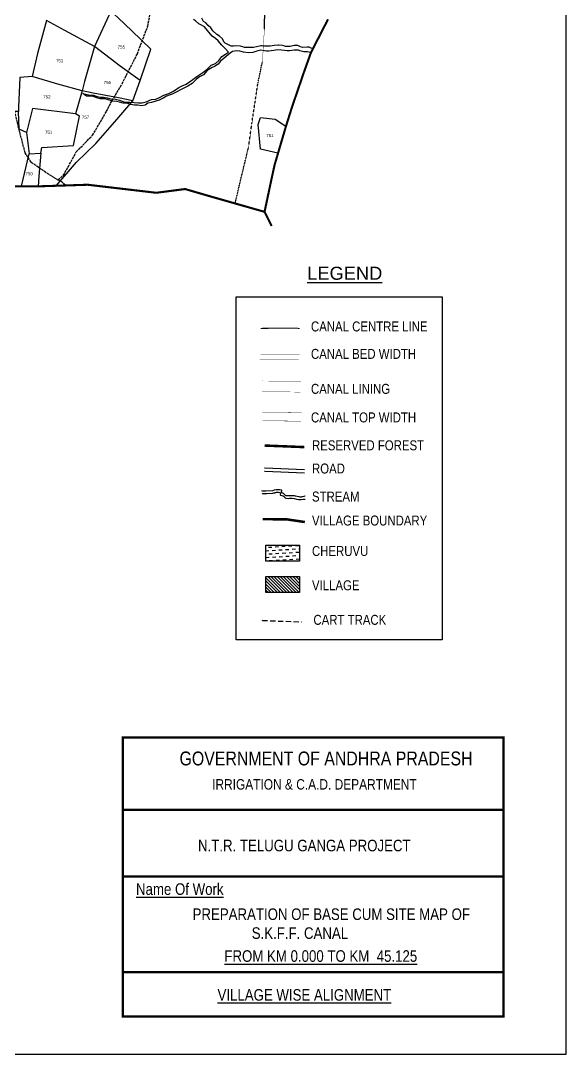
# Model space of a CAD drawing. Header units: inches. Extents: x 339104 to 349025, y 1581789 to 1595836.
# Drawn here: x 346409 to 349025, y 1581789 to 1586744 of the extents above; entities that cross this region are included whole.
import ezdxf
from ezdxf.enums import TextEntityAlignment as Align

# ---------------------------------------------------------------- set-up
doc = ezdxf.new("R2010")
doc.units = ezdxf.units.IN
doc.header["$MEASUREMENT"] = 0
for name, pattern in [('ACAD_ISO02W100', [15, 12, -3]), ('ACAD_ISO03W100', [30, 12, -18]), ('ACAD_ISO07W100', [3, 0, -3]), ('BORDER', [1.75, 0.5, -0.25, 0.5, -0.25, 0, -0.25]), ('DASHED', [0.75, 0.5, -0.25])]:
    doc.linetypes.add(name, pattern=pattern)
for name, color, linetype in [('C LINE COO', 6, 'Continuous'), ('canal bed with', 5, 'Continuous'), ('CARTTRACK', 30, 'ACAD_ISO02W100'), ('FRAME 025', 7, 'Continuous'), ('laying', 4, 'Continuous'), ('NALA', 4, 'Continuous'), ('STREAM', 4, 'Continuous'), ('SURVEY_BND', 7, 'Continuous'), ('SURVEY_NO', 7, 'Continuous'), ('TABLE', 7, 'Continuous'), ('Tank', 17, 'Continuous'), ('TITLEBLOCK', 7, 'Continuous'), ('Top of bound', 1, 'Continuous'), ('VILLAGE_AREA', 1, 'Continuous')]:
    doc.layers.add(name, color=color, linetype=linetype)
for name, color, linetype, lineweight in [('FOOTPATH', 150, 'ACAD_ISO07W100', 30), ('ROAD', 1, 'Continuous', 25), ('VILL_BOUNDARY', 6, 'BORDER', 30)]:
    doc.layers.add(name, color=color, linetype=linetype, lineweight=lineweight)
doc.styles.add('A', font='arial.ttf')
doc.styles.add('ARIALN', font='ARIALN.TTF')
doc.styles.get("Standard").update_dxf_attribs({"font": 'arial.ttf'})

msp = doc.modelspace()

# ---------------------------------------------------------------- hatches: boundary and pattern name
at = {"layer": 'Tank'}
h = msp.add_hatch(dxfattribs=at)
h.set_pattern_fill('DASH', color=4, scale=129.016219, angle=3.5405, style=0)
h.set_pattern_definition([(3.5405362, (-2981679.033, -11941929.767), (15.100326982, 17.092166285), [16.127027365, -16.127027365])])
h.paths.add_polyline_path([(347746.4, 1584152.8), (347746.4, 1584229.9), (347585.2, 1584229.9), (347585.2, 1584152.8)])
at = {"layer": 'VILLAGE_AREA'}
h = msp.add_hatch(dxfattribs=at)
h.set_pattern_fill('ANSI31', color=256, scale=84.8934, angle=89.8223, style=0)
h.set_pattern_definition([(134.8222507, (-58174.231, -321705.076), (-7.52682971, -7.480272866), [])])
h.paths.add_polyline_path([(347585.2, 1584079.7), (347585.2, 1584002.7), (347746.4, 1584002.7), (347746.4, 1584079.7)])

# ---------------------------------------------------------------- linework, layer by layer
at = {"color": 3, "const_width": 12}
msp.add_lwpolyline([(347578.4, 1584707.1), (347578.9, 1584707), (347769.4, 1584699.5)], dxfattribs=at)
at = {"layer": 'C LINE COO', "color": 0}
msp.add_lwpolyline([(339104, 1595835.5), (339104, 1581788.9), (349025.1, 1581788.9), (349025.1, 1595835.5), (339104, 1595835.5)], dxfattribs=at)
msp.add_lwpolyline([(347441.7, 1585419.5), (348430, 1585419.5), (348430, 1583775.5), (347441.7, 1583775.5)], close=True, dxfattribs=at)
at = {"layer": 'C LINE COO', "const_width": 4.81}
msp.add_lwpolyline([(347746.3, 1585268.7), (347732.5, 1585268.9), (347560, 1585268.8)], dxfattribs=at)
msp.add_lwpolyline([(347746.3, 1585268.7), (347732.5, 1585268.9), (347560, 1585268.8)], dxfattribs=at)
at = {"layer": 'canal bed with', "color": 5, "const_width": 1.73}
for points in [[(347747.1, 1585143.7), (347730.5, 1585143.9), (347560.2, 1585143.8)], [(347747.1, 1585143.7), (347730.5, 1585143.9), (347560.2, 1585143.8)], [(347741.2, 1585120.4), (347730.3, 1585120.5), (347556.7, 1585120.4), (347555.5, 1585120.5)], [(347741.2, 1585120.4), (347730.3, 1585120.5), (347556.7, 1585120.4), (347555.5, 1585120.5)]]:
    msp.add_lwpolyline(points, dxfattribs=at)
at = {"layer": 'CARTTRACK'}
for points in [[(346588, 1585980.4), (346614.4, 1586002.6), (346675.6, 1586114.1), (346753.6, 1586194.4), (346820.9, 1586309.1), (346840.4, 1586347.9), (346895.1, 1586441.1), (346968.5, 1586584.6), (347018, 1586716.1), (347044.5, 1586853.1)], [(346625.7, 1585953.7), (346609.7, 1585967.9), (346543.7, 1586006), (346459.1, 1586064.6), (346430.9, 1586109.5), (346404, 1586212.4), (346378.6, 1586317.2), (346347.9, 1586421.3), (346296, 1586569.5), (346280.6, 1586630.3), (346265.2, 1586671.5), (346275.7, 1586766.5)]]:
    msp.add_lwpolyline(points, dxfattribs=at)
at = {"layer": 'FOOTPATH', "ltscale": 0.0001}
msp.add_lwpolyline([(347437.5, 1585867.3), (347458, 1585955.2), (347502.1, 1586138.7), (347517.5, 1586249.8), (347545.7, 1586437.7), (347568.4, 1586549.1), (347577.5, 1586702.9), (347583.5, 1586915.2), (347576.6, 1587101.1), (347572.5, 1587139), (347495, 1587197.7), (347432.5, 1587240.4), (347359.3, 1587307.5), (347314.9, 1587377.7), (347272.5, 1587435.2), (347235.7, 1587479.6), (347235.3, 1587551), (347218.1, 1587650.6)], dxfattribs=at)
at = {"layer": 'FRAME 025', "lineweight": -3}
msp.add_lwpolyline([(347585.2, 1584229.9), (347746.4, 1584229.9), (347746.4, 1584152.8), (347585.2, 1584152.8)], close=True, dxfattribs=at)
at = {"layer": 'FRAME 025', "lineweight": -3, "const_width": 11.1}
msp.add_lwpolyline([(346899.3, 1583307.6), (348723.8, 1583307.6), (348723.8, 1581970.1), (346899.3, 1581970.1)], close=True, dxfattribs=at)
for points in [[(346899.3, 1582960.4), (348723.8, 1582960.4)], [(346899.3, 1582641.2), (348723.8, 1582641.2)], [(346899.3, 1582182), (348723.8, 1582182)]]:
    msp.add_lwpolyline(points, dxfattribs=at)
at = {"layer": 'laying', "const_width": 1.39}
for points in [[(347565.6, 1585016.5), (347696.4, 1585015.5), (347753, 1585014.9)], [(347565.6, 1585016.5), (347696.4, 1585015.5), (347753, 1585014.9)], [(347565.4, 1584964.8), (347707.6, 1584963.7), (347750.1, 1584963.2)], [(347565.4, 1584964.8), (347707.6, 1584963.7), (347750.1, 1584963.2)]]:
    msp.add_lwpolyline(points, dxfattribs=at)
at = {"layer": 'NALA'}
for points in [[(347385.3, 1586563.4), (347367.3, 1586549), (347356.4, 1586535.8), (347337.7, 1586523.4), (347327, 1586519.1), (347304, 1586504.1), (347286.3, 1586484.7), (347266.5, 1586473.6), (347252.2, 1586463.3), (347230.8, 1586442.5), (347210.3, 1586429.6), (347178.6, 1586414.4), (347157.5, 1586402.3), (347138.5, 1586392.7), (347108.5, 1586381.3), (347092.1, 1586371.7), (347072.9, 1586362.2), (347037, 1586351.7), (347018.6, 1586348.1), (347006.4, 1586338.3), (346988.6, 1586335.4), (346970.7, 1586337.8), (346954.1, 1586338.1), (346935.9, 1586341.5), (346923.2, 1586347), (346900.7, 1586347.6), (346883, 1586353.1), (346869.2, 1586356.8), (346849.7, 1586357.4), (346828.7, 1586364.2), (346814.5, 1586369.1), (346791, 1586369), (346774.9, 1586373.7), (346757, 1586380.7), (346737.8, 1586381.6), (346724.8, 1586382.4), (346714.2, 1586388.9), (346707.2, 1586394.9), (346736, 1586388.8), (346758.1, 1586386.2), (346771.8, 1586381), (346790.5, 1586377.5), (346806.6, 1586377.5), (346824, 1586374.1), (346841.9, 1586369.3), (346863, 1586367.2), (346882.2, 1586362.2), (346908.1, 1586353.3), (346932.5, 1586352.7), (346952.5, 1586351.8), (346974.8, 1586349.4), (346990.9, 1586348.9), (347010.7, 1586355), (347037, 1586366.2), (347057.3, 1586366.6), (347075.5, 1586374.6), (347095.3, 1586385.9), (347118.9, 1586393.7), (347142.3, 1586406.3), (347167.9, 1586423.4), (347184, 1586430.9), (347203, 1586438.9), (347234, 1586460.8), (347253, 1586476.6), (347282.7, 1586494.5), (347301.7, 1586510), (347322.1, 1586529.5), (347342.6, 1586538.8), (347359, 1586553), (347373.1, 1586571.3), (347391.5, 1586583.7), (347406.1, 1586593.3), (347389.8, 1586610.6), (347374, 1586625.4), (347356.7, 1586647), (347342.4, 1586657.9), (347327.9, 1586668.9), (347305.4, 1586696.6), (347290.1, 1586713.2), (347273.3, 1586723.4), (347262.7, 1586728.9), (347247.7, 1586742.1), (347238.3, 1586749.2)], [(347810.4, 1586609.5), (347801.7, 1586612.2), (347792.4, 1586616), (347782.6, 1586616), (347761.7, 1586614.4), (347750.4, 1586617.9), (347743.5, 1586621.3), (347737.3, 1586624), (347728.9, 1586624.7), (347720, 1586624.7), (347700.7, 1586619.9), (347687, 1586620.4), (347678.3, 1586620.4), (347671.4, 1586622.2), (347663.7, 1586625.1), (347646.4, 1586626.5), (347643.1, 1586626.3), (347624.4, 1586624.3), (347604.9, 1586620.6), (347577.5, 1586621.8), (347567.5, 1586622.9), (347561.3, 1586623.2), (347553.7, 1586621.4), (347539.8, 1586618.4), (347525.6, 1586615.1), (347512.9, 1586614.7), (347500.5, 1586614.7), (347491.2, 1586614.7), (347482.3, 1586615.7), (347473.5, 1586618.8), (347463, 1586621.7), (347439.5, 1586622.4), (347429.3, 1586622), (347418, 1586620.8), (347405.6, 1586628.1), (347389.6, 1586635.7), (347383.6, 1586642.4), (347376.1, 1586655.7), (347363.1, 1586669.2), (347349.8, 1586677.3), (347330.3, 1586695.2), (347320.1, 1586708.9), (347307.5, 1586720.5), (347296.5, 1586732.5), (347286.1, 1586739.4), (347277, 1586755.3)], [(347800.8, 1586590.6), (347784.2, 1586593.8), (347767.2, 1586593.5), (347747.9, 1586599.2), (347740.8, 1586602.2), (347733.6, 1586602.9), (347720.8, 1586601.7), (347709.2, 1586600.6), (347698.5, 1586598.5), (347686.3, 1586598.5), (347673.2, 1586600.1), (347659.8, 1586602.8), (347642.3, 1586603.1), (347622.3, 1586600.2), (347609.8, 1586598.2), (347597, 1586597.3), (347587.5, 1586597.4), (347578.5, 1586598.3), (347560.7, 1586601.9), (347540.9, 1586597.2), (347521.8, 1586591.6), (347501, 1586589.3), (347478.1, 1586593.2), (347460, 1586597.8), (347443.9, 1586599.3), (347424.5, 1586595.5), (347414.1, 1586587.5), (347385.3, 1586563.4)]]:
    msp.add_lwpolyline(points, dxfattribs=at)
at = {"layer": 'ROAD', "color": 1}
for points in [[(347578.4, 1584600.3), (347579.7, 1584600), (347769.4, 1584592.6)], [(347578.4, 1584584.3), (347578.9, 1584584.2), (347769.4, 1584576.7)]]:
    msp.add_lwpolyline(points, dxfattribs=at)
at = {"layer": 'ROAD', "color": 1, "linetype": 'DASHED', "ltscale": 50}
msp.add_lwpolyline([(347566.8, 1583869.2), (347568, 1583868.9), (347757.8, 1583861.5)], dxfattribs=at)
at = {"layer": 'STREAM'}
for points in [[(347773.4, 1584464.7), (347771.2, 1584464.6), (347766.4, 1584463.5), (347760.1, 1584461.3), (347757.2, 1584460.4), (347754.6, 1584460.2), (347753, 1584460), (347748.9, 1584460), (347743.7, 1584460.9), (347735.2, 1584462.9), (347726, 1584465.1), (347721.7, 1584465.9), (347713.9, 1584466.2), (347707.7, 1584465.7), (347699, 1584465.6), (347681, 1584466.3), (347668.6, 1584477.5), (347659.1, 1584481.2), (347660.6, 1584493), (347651, 1584494.3), (347641.9, 1584495.2), (347639.7, 1584495.2), (347634.1, 1584494.8), (347625.1, 1584492.6), (347616.8, 1584490.6), (347584.2, 1584488.8), (347577.1, 1584488.9), (347570.7, 1584488.5), (347565.4, 1584489.3)], [(347772.1, 1584449.2), (347771, 1584449), (347763.6, 1584448), (347754.3, 1584446.9), (347746.4, 1584446), (347740.4, 1584446.9), (347732.8, 1584448.5), (347721.7, 1584451.2), (347708.7, 1584453.2), (347702.5, 1584453), (347697.5, 1584452.5), (347691.9, 1584452.3), (347682.2, 1584453.8), (347679, 1584454.3), (347672.6, 1584461.2), (347667.8, 1584465.1), (347662.4, 1584465.7), (347656.8, 1584467.3), (347654.2, 1584469.3), (347656.7, 1584479.2), (347651.4, 1584480.6), (347645.2, 1584482), (347641.8, 1584482.3), (347638.9, 1584482.3), (347633.9, 1584481.3), (347631.4, 1584480.9), (347628.3, 1584480.2), (347625.7, 1584479.5), (347623.7, 1584478.9), (347621, 1584478), (347615.9, 1584477.2), (347588.9, 1584476.2), (347586.2, 1584475.7), (347581.9, 1584475.5), (347578.9, 1584475.4), (347570.5, 1584476.1), (347568.9, 1584476.2), (347567.5, 1584476.4)]]:
    msp.add_lwpolyline(points, dxfattribs=at)
at = {"layer": 'SURVEY_BND'}
for points in [[(346982.4, 1586456.9), (347032.8, 1586606.8), (346942.1, 1586694.4), (346876.6, 1586757), (346841.6, 1586788.9), (346763.6, 1586619)], [(346763.6, 1586619), (346620.5, 1586696.2), (346532.2, 1586744.2), (346490.4, 1586586), (346464.8, 1586476.5)], [(346947.1, 1586359.4), (346982.4, 1586456.9), (346886.7, 1586526), (346763.6, 1586619), (346714.5, 1586452.3), (346703.5, 1586406.9)], [(346703.5, 1586406.9), (346586.7, 1586439.8), (346464.8, 1586476.5), (346405.6, 1586471.9), (346399.1, 1586328.7), (346399.1, 1586308)], [(346579.6, 1585952.2), (346676.8, 1586065), (346768.9, 1586154), (346860.6, 1586259.4), (346947.1, 1586359.4), (346877.9, 1586374), (346757.1, 1586396.4), (346703.5, 1586406.9), (346671.5, 1586296.5)], [(346506.5, 1586108), (346510.5, 1586134.9), (346661.7, 1586145.8), (346691.2, 1586286.1), (346671.5, 1586296.5), (346466.2, 1586322.7), (346437.2, 1586207.5), (346449.7, 1586105.7)], [(346437.2, 1586207.5), (346401.2, 1586224), (346399.1, 1586308), (346336.3, 1586307.9), (346366.1, 1586228.7), (346348.8, 1586114.3), (346208.6, 1586124.7)], [(347642.5, 1586108.4), (347559.4, 1586128.3), (347548.1, 1586245.3), (347559.3, 1586279.7), (347628.9, 1586271.5), (347681, 1586237.3)], [(346412.7, 1585949.7), (346449.7, 1586105.7), (346506.5, 1586108), (346496, 1585997.8), (346493.4, 1585949.4)]]:
    msp.add_lwpolyline(points, dxfattribs=at)
at = {"layer": 'Top of bound', "const_width": 1.73}
for points in [[(347568.4, 1584867.2), (347698.5, 1584866.2), (347755.9, 1584865.5)], [(347568.4, 1584867.2), (347698.5, 1584866.2), (347755.9, 1584865.5)], [(347753.6, 1584824), (347711.7, 1584824.4), (347569.2, 1584825.5)], [(347753.6, 1584824), (347711.7, 1584824.4), (347569.2, 1584825.5)]]:
    msp.add_lwpolyline(points, dxfattribs=at)
at = {"layer": 'VILL_BOUNDARY', "color": 6, "linetype": 'ACAD_ISO03W100', "lineweight": -2, "ltscale": 3}
for points, const_width in [([(347882.6, 1586750.1), (347800.8, 1586590.6), (347768, 1586498.9), (347710.6, 1586331.3), (347681, 1586237.3), (347626.7, 1586052.8), (347613.4, 1585992.3), (347578.3, 1585827.2), (347319.9, 1585900.8), (347197.5, 1585936.5), (347059.3, 1585918.5), (346730.6, 1585957.1), (346493.4, 1585949.4), (346321.5, 1585950)], 10), ([(347578.3, 1585827.2), (347612.2, 1585759.3)], 10), ([(347568.7, 1584354.2), (347686.3, 1584353), (347771.4, 1584340.4)], 12)]:
    msp.add_lwpolyline(points, dxfattribs=dict(at, const_width=const_width))
at = {"layer": 'VILLAGE_AREA'}
msp.add_lwpolyline([(347585.2, 1584079.7), (347746.4, 1584079.7), (347746.4, 1584002.7), (347585.2, 1584002.7)], close=True, dxfattribs=at)

# ---------------------------------------------------------------- texts
at = {"layer": 'SURVEY_NO'}
for s, p in [('755', (346874.1, 1586609.8)), ('753', (346578.7, 1586543.2)), ('756', (346806.9, 1586439.7)), ('752', (346517.3, 1586370.6)), ('757', (346702.7, 1586273.5)), ('751', (346525.9, 1586201.9)), ('761', (347586.6, 1586185.4)), ('750', (346432.1, 1586002.7))]:
    msp.add_text(s, height=15, dxfattribs=at).set_placement(p)
at = {"layer": 'TABLE', "extrusion": (0.000201441, 0.004807, 0.999988), "style": 'A'}
msp.add_text('%%ULEGEND', height=62.68, rotation=359.9999, dxfattribs=at).set_placement((347962.9, 1585514.2, 7691.5), align=Align.MIDDLE)
at = {"layer": 'TITLEBLOCK', "extrusion": (0.000201441, 0.004807, 0.999988), "style": 'ARIALN'}
for s, height, p in [('CANAL CENTRE LINE', 47.712, (347800.9, 1585235.3, 7690.1)), ('CANAL BED WIDTH', 47.712, (347800.9, 1585103.9, 7689.5)), ('CANAL LINING', 47.712, (347800.9, 1584936.3, 7688.7)), ('CANAL TOP WIDTH', 47.712, (347800.9, 1584799.3, 7688)), ('RESERVED FOREST', 47.712, (347805.7, 1584665.6, 7687.4)), ('ROAD', 47.71, (347805.7, 1584554.4, 7686.8)), ('STREAM', 47.71, (347805.7, 1584419.9, 7686.2)), ('VILLAGE BOUNDARY', 47.712, (347805.7, 1584305.1, 7685.6)), ('CHERUVU', 47.71, (347805.7, 1584159.1, 7684.9)), ('VILLAGE', 47.71, (347805.7, 1583994.7, 7684.1)), ('CART TRACK', 47.71, (347812.7, 1583829.1, 7683.3)), ('GOVERNMENT OF ANDHRA PRADESH ', 66.5, (347170.6, 1583155.3, 7671.3)), ('IRRIGATION & C.A.D. DEPARTMENT', 49.875, (347327.1, 1583039.5, 7671.2)), ('N.T.R. TELUGU GANGA PROJECT', 55.417, (347259.3, 1582743.4, 7671.6)), ('%%UName Of Work', 55.417, (346962.1, 1582534.6, 7670.5)), ('PREPARATION OF BASE CUM SITE MAP OF ', 55.417, (347233.5, 1582414.3, 7670)), ('S.K.F.F. CANAL ', 55.417, (347516.9, 1582323.7, 7669.6)), ('%%UFROM KM 0.000 TO KM  45.125', 55.417, (347385.8, 1582213.7, 7669.1)), ('%%UVILLAGE WISE ALIGNMENT', 55.417, (347353, 1582027.5, 7668.2))]:
    msp.add_text(s, height=height, rotation=359.9999, dxfattribs=at).set_placement(p)

doc.saveas('drawing.dxf')
